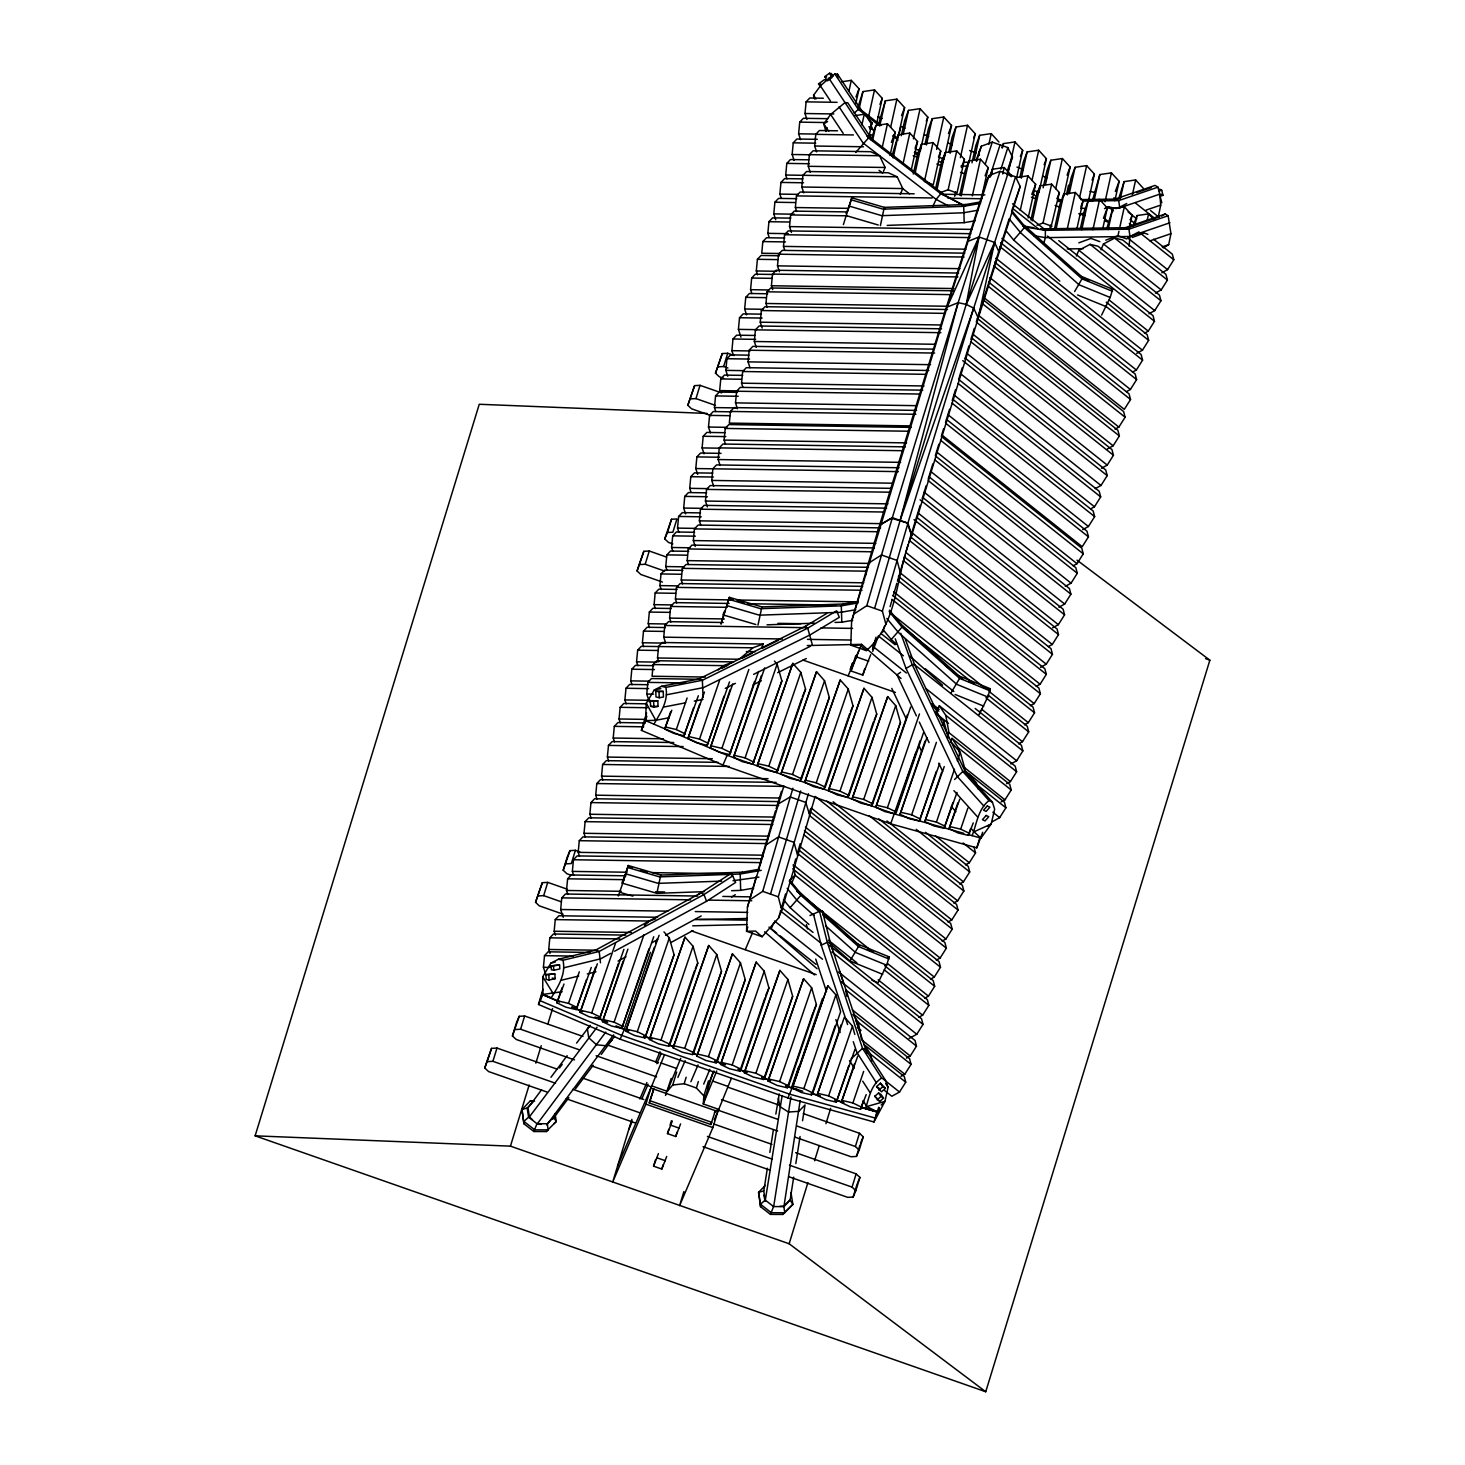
<?xml version="1.0" encoding="UTF-8"?>
<svg xmlns="http://www.w3.org/2000/svg" width="1465" height="1465" viewBox="0 0 1465 1465"><rect width="100%" height="100%" fill="white"/><g stroke="black" fill="none" stroke-linecap="round" stroke-linejoin="round"><path stroke-width="1.5" d="M558.385 959.264L562.981 960.271C566.168 974.243 558.22 986.385 551.28 997.738L542.709 994.442L542.764 976.734L550.895 963.109L558.385 959.264L595.321 950.272L701.277 892.716L730.357 873.854L732.701 875.905L735.65 882.406L706.569 901.268L614.604 951.225M600.485 962.816L599.185 951.463L595.321 950.272M866.2 574.555L866.328 570.251L877.608 531.649L944.467 313.107L986.696 180.689L989.04 175.562L1000.009 171.35L1015.575 176.807L1020.189 186.476L978.254 318.015L911.633 535.549L907.659 523.866L973.712 308.108L1015.575 176.807M763.155 856.714L763.32 852.374L775.443 810.987M695.252 546.427L693.348 540.567L694.428 528.902L877.645 531.722L880.575 524.562L892.35 517.713L907.934 523.17L911.724 535.476C895.5 573.126 899.254 622.131 866.364 650.606L850.78 645.149L851.623 621.215L866.328 570.251M756.325 876.455L747.443 907.091L746.546 931.282L762.111 936.739L778.593 918.006L781.779 910.168L814.925 797.271M982.685 832.267L976.789 847.85L890.683 823.806L722.978 765.06L641.395 730.376L645.552 720.634L646.248 703.237L654.342 689.942L661.557 686.298L698.787 679.046L805.329 626.324L826.736 613.469M703.09 697.432L702.376 680.273L698.787 679.046M731.365 1078.387L718.729 1109.371L703.255 1103.951L703.878 1095.93L708.511 1080.822M871.876 980.213L878.103 982.759L886.655 965.197L889.182 956.901L858.032 944.174L799.798 892.332L789.708 880.117M980.506 710.433L979.224 714.572L987.776 697.01L990.303 688.733L959.154 675.988L900.938 624.145L889.383 610.191M1101.625 315.067L1110.177 297.487L1112.704 289.209L1081.555 276.482L1023.339 224.639L1011.784 210.685M1129.13 246.138L1129.955 236.469L1128.947 229.181L1125.266 227.698L1040.699 228.87L1045.332 230.335L1128.947 229.181L1168.136 215.74L1170.938 233.667L1168.685 244.655L1163.192 247.896M545.969 975.122L543.423 967.303L544.504 955.656L548.166 951.811L590.285 952.451M550.016 953.404L548.734 949.485L549.815 937.838L553.477 933.992L625.793 935.11M555.455 935.164L554.173 931.246L555.253 919.599L558.916 915.753L657.62 917.273M563.238 917.328L560.674 909.509L561.773 897.862L565.435 894.016L697.725 896.049M567.797 894.364L566.516 890.464L567.614 878.799L571.258 874.971L626.013 875.814M573.639 875.319L572.357 871.4L573.456 859.754L577.1 855.908L761.873 858.746M579.481 856.256L578.199 852.355L579.279 840.69L582.942 836.863L767.715 839.701M585.304 837.211L584.022 833.292L585.121 821.645L588.784 817.8L773.557 820.638M591.146 818.148L589.864 814.247L590.963 802.582L594.607 798.755L779.38 801.593M596.988 799.103L595.706 795.184L596.804 783.537L600.449 779.691L776.102 782.402M602.829 780.039L601.547 776.139L602.628 764.474L606.29 760.646L718.07 762.368M608.653 760.994L607.389 757.075L608.469 745.429L612.132 741.583L673.717 742.535M614.494 741.931L613.212 738.03L614.311 726.365L617.974 722.538L645.332 722.959M620.336 722.886L619.054 718.985L620.153 707.32L623.797 703.475L646.614 703.823M626.178 703.841L624.896 699.922L625.995 688.257L629.639 684.43L647.896 684.704M632.001 684.778L630.737 680.877L631.818 669.212L635.48 665.366L653.72 665.659M637.843 665.733L636.561 661.814L637.66 650.167L641.322 646.321L752.882 647.786L763.21 644.051L761.562 647.915M643.684 646.669L642.403 642.769L643.501 631.104L647.145 627.258L665.403 627.551M649.526 627.624L648.244 623.705L649.343 612.059L652.987 608.213L671.245 608.488M655.368 608.561L654.086 604.66L655.166 592.995L658.829 589.15L677.068 589.443M649.325 701.863L646.761 694.044L647.86 682.379L651.504 678.551L700.288 679.302M661.191 589.516L659.909 585.597L661.008 573.95L664.67 570.105L682.91 570.379M718.216 669.944L723.325 665.641L733.654 661.905L656.814 660.733L653.17 664.561L652.072 676.226L705.269 677.05M667.033 570.453L665.751 566.552L666.85 554.887L670.512 551.06L688.751 551.334M658.792 661.905L657.51 657.986L658.609 646.34L662.253 642.494L763.21 644.051M672.875 551.408L671.593 547.489L672.691 535.842L676.336 531.996L694.593 532.271M665.659 643.025L663.737 637.165L664.835 625.5L668.498 621.654L723.234 622.497M678.808 532.015L677.526 528.114L678.625 516.449L682.287 512.622L700.526 512.896M670.86 622.021L669.578 618.102L670.677 606.455L674.34 602.609L729.076 603.452M685.602 513.922L683.679 508.062L684.759 496.397L688.422 492.57L706.679 492.844M676.702 602.957L675.42 599.057L676.519 587.392L680.163 583.546L862.665 586.366M682.544 583.912L681.262 579.994L682.36 568.347L686.005 564.501L868.489 567.303M690.986 492.258L689.722 488.339L690.802 476.693L694.465 472.847L712.704 473.122M688.477 564.519L687.195 560.619L688.294 548.954L691.938 545.108L874.44 547.928M697.706 474.404L695.783 468.544L696.882 456.897L700.526 453.051L721.055 453.363M704.024 453.784L702.101 447.924L703.2 436.259L706.844 432.413L725.102 432.706M700.655 524.763L699.373 520.844L700.471 509.197L704.134 505.352L886.618 508.154M710.415 432.908L708.492 427.048L709.591 415.382L713.235 411.555L731.493 411.83M707.357 506.908L705.452 501.048L706.533 489.402L710.195 485.556L890.409 488.321M715.744 411.482L714.462 407.581L715.561 395.916L719.205 392.071L737.463 392.364M742.663 375.37L724.406 375.095L720.762 378.941L719.663 390.587L737.92 390.88M713.693 486.288L711.77 480.428L712.869 468.763L716.513 464.918L898.997 467.738M727.775 376.249L725.853 370.37L726.951 358.724L730.596 354.878L748.853 355.171M720.084 465.412L718.161 459.552L719.26 447.887L722.904 444.041L905.407 446.862M733.178 354.567L731.896 350.666L732.994 339.001L736.639 335.174L754.896 335.448M725.413 443.987L724.131 440.086L725.212 428.421L728.874 424.575L911.358 427.395M916.559 410.401L734.075 407.6L730.431 411.445L729.332 423.092L909.545 425.875M740.979 337.188L738.415 329.369L739.514 317.722L743.176 313.876L761.415 314.151M737.444 408.753L735.522 402.875L736.62 391.228L740.264 387.383L922.767 390.184M746.582 314.865L744.659 308.987L745.758 297.34L749.402 293.494L767.66 293.769M742.847 387.071L741.565 383.171L742.663 371.506L746.308 367.678L928.792 370.48M751.856 293.604L750.574 289.685L751.673 278.039L755.317 274.193L773.575 274.468M750.007 367.733L748.084 361.873L749.183 350.227L752.827 346.381L933.04 349.146M757.588 274.871L756.306 270.97L757.405 259.305L761.068 255.478L779.307 255.752M784.746 238.026L766.488 237.751L762.844 241.578L761.745 253.244L780.003 253.518M756.251 347.352L754.329 341.491L755.427 329.845L759.071 325.999L941.574 328.801M769.125 237.275L767.843 233.356L768.924 221.709L772.586 217.864L790.825 218.139M762.166 328.05L760.243 322.19L761.342 310.543L764.986 306.698L947.489 309.5M775.718 219.75L773.795 213.89L774.893 202.225L778.556 198.398L796.795 198.672M767.257 307.375L765.975 303.475L767.074 291.81L770.718 287.982L953.221 290.784M772.696 289.649L771.414 285.748L772.513 274.083L776.157 270.256L958.641 273.058M781.138 197.995L779.874 194.094L780.955 182.429L784.617 178.602L802.857 178.877M786.98 178.95L785.698 175.031L786.797 163.384L790.459 159.538L808.698 159.813M779.417 271.721L777.494 265.861L778.593 254.196L782.255 250.369L964.739 253.17M784.746 250.295L783.464 246.395L784.562 234.73L788.207 230.902L970.709 233.704M794.067 160.363L792.144 154.503L793.243 142.838L796.887 139.01L817.323 139.321M791.448 232.459L789.525 226.599L790.624 214.934L794.286 211.107L846.752 211.912M800.549 139.669L798.626 133.809L799.725 122.144L803.388 118.299L827.762 118.683M796.649 211.454L795.367 207.536L796.466 195.889L800.11 192.043L914.178 193.801M806.922 119.379L804.999 113.519L806.098 101.854L809.742 98.009L823.348 98.228M803.736 192.867L801.813 187.007L802.912 175.342L806.556 171.515L888.303 172.76L897.184 176.807L902.77 188.564L900.297 194.351M810.218 172.174L808.295 166.296L809.394 154.649L813.057 150.803L870.668 151.701L879.549 155.73L885.135 167.486L883.487 171.35M816.591 151.884L814.668 146.024L815.767 134.359L819.411 130.513L837.559 130.806M800.165 1100.581L783.995 1206.098L779.856 1206.391M618.285 895.994L622.735 883.303L656.851 893.339L660.77 875.063L742.334 872.188L759.328 869.239M757.973 625.152L761.892 606.895L843.455 604.019L858.344 601.419M880.373 225.647L884.292 207.371L965.856 204.496L980.744 201.914M763.833 1190.789L767.367 1168.228M769.839 1152.424L773.374 1129.863M775.846 1114.078L779.252 1093.916M773.63 1206.812L790.935 1096.937M793.7 1177.128L790.166 1199.688L783.995 1206.098M795.825 1163.595L800.073 1136.51M802.545 1120.725L805.018 1104.921L798.846 1111.331L788.463 1112.045L779.966 1106.624L778.318 1098.274M653.903 724.168C660.459 712.887 668.608 701.222 665.879 687.378L661.557 686.298M782.072 1096.076L765.115 1201.41L763.888 1195.129M1158.467 216.069L1160.738 205.082L1159.749 194.149L1157.936 187.154L1155.061 185.396L1115.048 199.112L1080.785 199.588M848.968 90.995L851.312 80.355L841.679 81.765M855.652 104.143L859.058 88.797L851.312 80.355M857.703 108.117L862.958 91.581L874.513 89.896L882.241 98.338L876.638 123.664M859.131 108.849L862.958 91.581M861.896 124.928L864.258 114.27L854.626 115.68M874.513 89.896L868.122 118.793L871.675 124.397M868.599 138.058L871.986 122.712L864.258 114.27M871.126 139.908L875.887 125.496L887.46 123.811L895.188 132.253L890.042 155.473M872.554 140.603L875.887 125.496M878.524 124.379L885.318 100.829L896.891 99.144L904.619 107.586L897.825 138.241M879.732 126.1L885.318 100.829M882.04 148.276L887.46 123.811M890.665 127.199L896.891 99.144M891.965 156.059L898.265 134.762L909.82 133.059L917.566 141.519L911.248 169.977M893.137 157.909L898.265 134.762M901.305 135.751L904.692 120.515L908.52 110.369L920.075 108.685L927.803 117.127L920.35 150.822M903.191 134.469L908.52 110.369M903.136 163.274L909.82 133.059M913.391 138.9L920.075 108.685M913.299 174.024L917.621 154.448L921.467 144.303L933.022 142.599L940.75 151.06L933.297 184.737L924.415 181.459L933.022 142.599M918.042 154.081L919.031 149.613M915.149 172.76L921.467 144.303M925.038 144.064L928.407 128.828L932.234 118.683L943.808 116.999L951.536 125.441L944.54 157.03M926.429 144.962L932.234 118.683M936.629 149.375L943.808 116.999M935.567 188.875L941.354 162.743L945.181 152.598L956.737 150.913L964.464 159.355L957.011 193.05L948.148 189.772L940.036 192.721M941.757 162.395L942.746 157.927M936.941 189.827L945.181 152.598M948.752 152.378L952.122 137.142L955.967 126.997L967.523 125.294L975.25 133.755L968.731 163.219M950.144 153.276L955.967 126.997M948.148 189.772L956.737 150.913M960.362 157.671L967.523 125.294M954.704 196.31L955.693 191.842M959.776 195.01L965.069 171.057L968.896 160.912L980.47 159.227L988.197 167.669L982.136 195.046M961.15 195.944L968.896 160.912M971.991 162.853L975.855 145.438L979.682 135.311L991.237 133.608L998.965 142.068M974.353 159.392L979.682 135.311M972.339 195.907L980.47 159.227M988.857 144.412L991.237 133.608M991.164 175.8L992.629 169.226L1004.184 167.541L1011.912 175.983M1002.426 147.983L1003.397 143.607L1014.97 141.922L1022.698 150.364L1016.637 177.741M1002.756 174.005L1004.184 167.541M1007.792 174.298L1014.97 141.922M1019.915 177.302L1023.284 162.066L1027.13 151.921L1038.685 150.236L1046.413 158.678L1038.96 192.373L1033.631 190.395M1021.306 178.199L1027.13 151.921M1020.263 210.374L1027.899 175.837L1016.344 177.54M1032.001 180.451L1038.685 150.236M1028.174 217.974L1035.645 184.297L1027.899 175.837M1030.939 219.933L1036.231 195.98L1040.058 185.835L1051.632 184.151L1059.36 192.593L1050.258 230.152M1036.652 195.632L1037.641 191.164M1032.312 220.867L1040.058 185.835M1043.153 187.795L1047.017 170.38L1050.845 160.234L1062.4 158.531L1070.128 166.992L1063.608 196.457M1045.516 184.315L1050.845 160.234M1036.945 225.225L1043.025 222.991L1051.632 184.151M1055.716 188.747L1062.4 158.531M1049.599 229.547L1050.588 225.079M1054.653 228.247L1059.946 204.294L1063.791 194.149L1075.347 192.464L1083.075 200.906L1077.013 228.284M1056.027 229.181L1063.791 194.149M1067.399 194.863L1071.263 177.448L1075.09 167.303L1086.645 165.618L1094.392 174.06L1088.788 199.332M1069.267 193.581L1075.09 167.303M1067.216 229.144L1075.347 192.464M1079.485 197.995L1086.645 165.618M1080.346 228.778L1084.21 211.363L1088.037 201.218L1099.592 199.533L1107.32 207.975L1102.669 229.034M1081.738 229.694L1088.037 201.218M1092.78 199.332L1099.849 174.555L1111.422 172.87L1119.15 181.312L1114.847 200.742M1094.245 199.881L1099.849 174.555M1092.908 229.749L1099.592 199.533M1105.013 201.785L1111.422 172.87M1106.661 229.071L1112.796 208.488L1124.351 206.785L1132.097 215.245L1129.222 228.192M1108.126 229.584L1112.796 208.488M1118.839 198.288L1124.095 181.642L1135.668 179.939L1143.396 188.399M1120.212 199.185L1124.095 181.642M1105.782 240.132L1117.96 235.7L1118.949 231.25M1119.919 226.8L1124.351 206.785M1132.353 194.863L1135.668 179.939M1135.1 224.328L1137.041 215.556L1148.597 213.872L1153.761 219.494M1147.187 220.263L1148.597 213.872M879.33 1108.236L878.139 1112.246L865.485 1108.602C869.111 1097.743 870.869 1084.906 881.619 1078.075L885.409 1080.163L888.083 1087.268L884.952 1101.387L873.982 1121.989L787.877 1097.944L620.171 1039.198L538.589 1004.514M898.906 135.128L900.847 126.411L905.077 128.151M1066.612 193.856L1068.553 185.158M972.137 835.654C976.789 823.55 978.016 809.339 988.967 800.549L992.428 802.179L994.643 809.138L991.164 824.044L980.946 838.108L968.035 834.501M1000.009 171.35L958.147 302.651L900.133 520.441L874.605 608.414M1043.739 243.446L1045.406 237.623L1045.332 230.335L1025.262 227.02M851.623 621.215L947.104 307.101L989.04 175.562M854.773 613.45L866.822 605.686L892.35 517.713L880.575 524.562M885.922 624.365L882.388 611.143L907.934 523.17L892.093 518.409L958.147 302.651L966.222 304.427L973.712 308.108L978.254 318.015L994.589 242.421L979.005 236.964L967.999 241.359M882.772 632.111L884.604 625.756M890.116 606.638L891.965 600.265M893.192 596.035L896.855 583.29M758.229 869.88L763.32 852.374M747.443 907.091L783.775 786.357M747.773 927.052L746.546 931.282L755.519 931.062L762.111 936.739M750.629 899.254L762.716 891.361L792.895 788.243M770.498 894.09L800.677 790.972M781.779 910.168L778.281 896.818L808.46 793.7M778.593 918.006L780.497 911.431M781.761 907.055L785.57 893.925M897.477 581.166L905.004 555.436M906.249 551.133L908.135 544.705M622.735 883.303L628.247 865.504L660.77 875.063M724.79 611.692L720.981 624.127L729.387 597.335L761.892 606.895M843.382 224.603L851.788 197.812L884.292 207.371L885.464 209.074M794.451 863.288L795.733 858.93M797.656 852.392L800.201 843.675M543.002 989.205L538.461 1004.459L542.746 994.772L559.483 1001.877M542.654 991.933L540.054 1000.668L621.636 1035.352L789.342 1094.08L875.447 1118.143L878.689 1107.247M641.395 730.376L646.596 712.942M963.732 833.292L894.84 814.046L727.134 755.317L645.552 720.634L646.852 716.275M873.982 1121.989L877.15 1111.386M860.926 1107.43L878.139 1112.246L879.385 1107.613M976.789 847.85L979.957 837.247M1076.995 560.143L1209.87 660.184L985.744 1391.75L255.13 1135.833L479.256 404.267L707.21 413.46M546.848 1091.974L488.559 1071.556L484.769 1068.003L491.544 1048.372L496.983 1048.061L557.433 1069.23M563.073 914.178L539.321 905.864L535.531 902.312L542.306 882.699L547.745 882.37L567.175 889.182M662.436 582.063L640.846 574.5L637.055 570.947L643.831 551.334L649.27 551.005L666.538 557.066M711.038 415.621L691.608 408.808L687.818 405.274L694.593 385.643L700.032 385.332L721.622 392.895M484.769 1068.003L491.544 1048.372M535.531 902.312L542.306 882.699M637.055 570.947L643.831 551.334M687.818 405.274L694.593 385.643M487.497 1061.631L492.918 1061.319L496.983 1048.061M538.259 895.939L543.68 895.628L547.745 882.37M639.766 564.574L645.204 564.263L649.27 551.005M690.528 398.901L695.967 398.59L700.032 385.332M574.518 1059.891L516.229 1039.472L512.439 1035.938L516.504 1022.68L519.214 1016.307L524.653 1015.996L582.942 1036.414M571.313 875.301L566.992 873.799L563.201 870.247L567.266 856.988L569.977 850.616L575.415 850.304L579.737 851.824M664.725 538.882L671.501 519.251L676.94 518.94L672.875 532.198L667.436 532.509L664.725 538.882L668.516 542.435L672.838 543.936M723.582 378.263L719.278 376.743L715.488 373.19L722.263 353.578L727.702 353.248L734.166 355.519M512.439 1035.938L519.214 1016.307M563.201 870.247L569.977 850.616M667.436 532.509L671.501 519.251M715.488 373.19L722.263 353.578M515.149 1029.565L520.588 1029.236L524.653 1015.996M575.415 850.304L571.35 863.563L565.911 863.874M718.198 366.818L723.637 366.506L727.702 353.248M255.13 1135.833L510.443 1146.143L529.176 1084.997M535.86 1063.15L541.208 1045.68M547.91 1023.834L552.58 1008.561M623.028 881.948L628.247 865.504M847.191 212.187L851.788 197.812M631.891 1119.37L612.645 1182.182L645.919 1104.152L650.845 1088.074L717.795 1111.532L712.869 1127.592L679.595 1205.64L683.899 1191.576M649.251 1102.944L653.793 1089.008L649.251 1102.944L710.855 1124.516L711.789 1122.355L650.185 1100.783M665.495 1095.454L671.208 1078.387M617.571 1166.103L651.779 1085.913L667.234 1091.333L672.728 1085.016L676.702 1072.069M666.685 1156.489L661.832 1169.07L653.573 1166.177L655.533 1159.804M653.573 1166.177L658.426 1153.596M680.584 1123.911L675.731 1136.51L667.472 1133.617L668.773 1129.35M670.073 1125.102L671.391 1120.853M667.472 1133.617L672.325 1121.036M672.728 1085.016L684.173 1083.715L686.151 1077.233M661.832 1169.07L663.132 1164.822M675.731 1136.51L677.031 1132.244M776.12 808.808L781.468 791.338M703.878 1095.93L696.388 1087.982L698.365 1081.518M703.914 1101.79L713.18 1071.574M710.855 1124.516L715.396 1110.58L714.462 1112.741M870.704 654.654L862.775 675.09L851 670.97L855.688 655.679M809.266 813.167L810.603 808.808M851 670.97L858.948 650.533M862.775 675.09L864.771 668.534M872.719 648.079L876.07 637.165M909.435 540.365L920.13 505.407M922.126 498.851L926.155 485.739M928.151 479.183L932.839 463.892M935.512 455.139L938.845 444.225M941.519 435.471L943.533 428.915M945.529 422.359L949.54 409.248M952.213 400.513L955.565 389.58M958.897 378.648L962.249 367.733M964.922 358.98L968.933 345.868M970.947 339.312L974.28 328.398M985.744 1391.75L789.159 1243.767L807.893 1182.621M814.577 1160.774L819.265 1145.502M825.949 1123.655L830.637 1108.364M794.891 1137.096L851.037 1156.746L856.457 1156.434L859.186 1150.062L855.395 1146.509L859.461 1133.269L803.314 1113.601M856.457 1156.434L859.937 1145.081M859.186 1150.062L863.251 1136.803L859.461 1133.269M789.415 1176.926L847.704 1197.345L853.143 1197.033L855.853 1190.66L852.062 1187.108L856.128 1173.85L795.678 1152.68M853.143 1197.033L857.19 1183.775M855.853 1190.66L859.918 1177.402L856.128 1173.85M827.139 127.766L825.967 131.502L823.751 123.847L830.637 114.471L845.049 102.568L847.722 102.751L871.675 138.882L944.797 195.266L965.27 206.199L940.823 193.728L868.525 137.966L828.879 78.268L834.849 73.983L837.522 74.166L861.475 110.296L881.088 125.422M976.294 321.879L1009 219.256M726.64 605.759L729.387 597.335M976.239 159.978L981.33 146.225L992.263 142.123L1007.828 147.58L1012.48 157.14L1006.931 174.518M976.477 161.443L981.33 146.225M985.341 163.805L992.263 142.123M1000.046 144.852L989.662 177.375L992.629 169.226M1000.906 169.262L1007.828 147.58M1007.389 170.892L1009.458 164.355M1011.729 210.74L1020.189 186.476M591.256 967.468L576.221 1009.605L565.911 1007.188L556.92 1002.847L562.066 987.776M556.92 1002.847L564.007 984.041M577.521 1007.7L568.53 1003.378L579.316 971.808M698.329 695.765L684.009 735.796L673.717 733.361L664.725 729.039L670.604 711.789M664.725 729.039L671.794 710.214M576.221 1009.605L586.458 979.627M685.309 733.892L676.317 729.552L687.103 697.981M623.925 949.32L599.405 1019.146L589.113 1016.728L580.122 1012.388L595.504 967.34M580.122 1012.388L597.372 963.787M684.009 735.796L693.513 707.943M600.723 1017.259L591.714 1012.919L615.556 943.13M729.533 681.866L707.21 745.337L696.9 742.902L687.909 738.58L699.647 704.244M687.909 738.58L704.445 692.084M599.405 1019.146L618.413 963.53M653.738 936.758L621.783 1028.412L611.473 1025.976L602.481 1021.654L623.119 961.241M602.481 1021.654L627.917 949.119M708.511 743.433L699.519 739.093L719.736 679.888M707.21 745.337L724.021 696.131M623.083 1026.507L614.091 1022.167L643.941 934.78M758.614 671.483L729.57 754.585L719.278 752.168L710.287 747.828L730.174 689.594M710.287 747.828L732.793 683.862M621.783 1028.412L648.958 948.844M628.577 1030.682L624.273 1029.181L650.478 952.378M730.889 752.68L721.897 748.359L748.835 669.487M663.975 931.887L669.322 937.93L674.065 954.722L644.966 1037.952L634.675 1035.517L625.683 1031.195L654.324 947.342M655.789 943.039L657.254 938.735M625.683 1031.195L659.104 935.274M729.57 754.585L754.548 681.481M646.285 1036.048L637.293 1031.708L669.322 937.93M774.436 661.081L777.128 664.103L781.852 680.895L752.772 764.126L742.462 761.708L733.471 757.368L761.379 675.658M733.471 757.368L764.712 667.857M644.966 1037.952L674.065 954.722M754.072 762.221L745.081 757.899L777.128 664.103M649.398 1039.509L685.016 937.16L693.037 946.244L697.78 963.036L669.999 1044.362L668.699 1046.266L658.389 1043.831L649.398 1039.509L685.016 937.16M752.772 764.126L781.852 680.895M669.999 1044.362L661.008 1040.022L693.037 946.244M757.204 765.682L792.803 663.352L800.842 672.417L805.567 689.209L777.805 770.535L776.487 772.44L766.195 770.004L757.204 765.682L792.803 663.352M668.699 1046.266L694.483 970.764M777.805 770.535L768.795 766.195L800.842 672.417M673.113 1047.805L708.73 945.474L716.77 954.539L721.494 971.332L693.714 1052.657L692.414 1054.562L682.122 1052.145L673.113 1047.805L708.73 945.474M776.487 772.44L801.538 699.098M693.714 1052.657L684.723 1048.336L716.77 954.539M780.918 773.996L816.536 671.648L824.557 680.731L829.3 697.523L801.52 778.849L800.22 780.753L789.91 778.318L780.918 773.996L816.536 671.648M692.414 1054.562L721.494 971.332M801.52 778.849L792.528 774.509L824.557 680.731M696.846 1056.119L732.445 953.788L740.484 962.853L745.227 979.646L717.447 1060.971L716.129 1062.876L705.837 1060.459L696.846 1056.119L732.445 953.788M800.952 778.593L829.3 697.523M717.447 1060.971L708.456 1056.65L740.484 962.853M804.633 782.292L840.251 679.961L848.29 689.026L853.015 705.819L825.235 787.144L823.934 789.049L813.624 786.632L804.633 782.292L840.251 679.961M716.129 1062.876L745.227 979.646M852.483 663.096L850.286 669.487L852.703 663.132M825.235 787.144L816.243 782.823L848.29 689.026M720.56 1064.432L756.178 962.102L764.199 971.167L768.942 987.959L741.162 1069.285L739.862 1071.19L729.552 1068.754L720.56 1064.432L756.178 962.102M823.934 789.049L849.718 713.547M741.162 1069.285L732.17 1064.945L764.199 971.167M828.366 790.606L863.965 688.275L872.005 697.34L876.729 714.133L848.968 795.458L847.649 797.363L837.357 794.946L828.366 790.606L863.965 688.275M739.862 1071.19L764.913 997.848M848.968 795.458L839.976 791.137L872.005 697.34M744.293 1072.728L779.893 970.398L787.932 979.462L792.657 996.273L764.877 1077.599L763.576 1079.485L753.285 1077.068L744.293 1072.728L779.893 970.398M847.649 797.363L873.433 721.86M764.877 1077.599L755.885 1073.259L787.932 979.462M852.081 798.919L887.698 696.589L895.719 705.654L900.462 722.446L872.682 803.772L871.382 805.677L861.072 803.241L852.081 798.919L887.698 696.589M763.576 1079.485L792.657 996.273M872.682 803.772L863.691 799.432L895.719 705.654M768.008 1081.042L803.607 978.712L811.647 987.776L816.39 1004.569L788.61 1085.895L787.291 1087.799L776.999 1085.382L768.008 1081.042L803.607 978.712M871.382 805.677L900.462 722.446M788.61 1085.895L779.618 1081.573L811.647 987.776M923.444 732.885L896.397 812.086L895.097 813.972L884.787 811.555L875.795 807.215L907.384 714.774M875.795 807.215L910.681 707.027M787.291 1087.799L813.093 1012.297M791.521 1087.689L798.791 1066.355M896.397 812.086L887.405 807.746L919.452 713.949M787.676 1086.407L791.961 1087.927L822.543 998.324M792.254 1088.129L827.871 985.78L835.892 994.845L840.635 1011.656L812.855 1092.982L811.537 1094.886L801.245 1092.45L792.254 1088.129L827.871 985.78M915.936 752.186L890.683 823.806M895.097 813.972L920.148 740.631M812.855 1092.982L803.864 1088.641L835.892 994.845M939.651 763.503L919.342 821.059L909.051 818.624L900.041 814.302L925.019 741.198M900.041 814.302L926.906 737.609M811.537 1094.886L835.123 1025.848M920.643 819.155L911.651 814.815L936.41 742.352M942.233 725.303L943.698 721.036L935.659 711.972M855.011 1049.27L836.314 1102.138L826.004 1099.702L817.012 1095.38L841.13 1024.768M817.012 1095.38L844.426 1017.04M919.342 821.059L936.281 771.451M837.614 1100.233L828.622 1095.893L852.465 1026.104L845.763 1018.56M957.011 792.437L944.101 828.311L933.809 825.894L924.818 821.554L941.629 772.348M924.818 821.554L944.247 766.58M836.314 1102.138L848.766 1065.659M945.419 826.406L936.428 822.085L954.484 769.217M957.359 760.756L960.253 752.296L952.232 743.213M866.2 1094.611L860.559 1109.206L850.249 1106.789L841.258 1102.449L854.425 1063.901M841.258 1102.449L857.757 1056.082M944.101 828.311L952.909 802.564M861.86 1107.302L852.868 1102.98L863.654 1071.409M973.273 822.909L968.347 835.38L958.055 832.962L949.064 828.622L957.835 802.93M949.064 828.622L959.776 799.194M860.559 1109.206L863.489 1100.6M969.665 833.475L960.674 829.153L967.852 808.112M968.347 835.38L970.562 828.915M973.712 308.108L900.133 520.441L966.222 304.427L1007.792 174.079L1011.399 176.697M872.481 649.434L875.832 639.766M872.719 651.394L878.396 635.92L903.374 655.789M533.883 1131.529L546.207 1131.566L556.279 1121.512L553.55 1117.282L547.287 1123.747L536.959 1123.692L533.883 1131.529L523.921 1123.765L521.98 1109.499L530.11 1101.112L534.579 1101.131M770.48 1214.393L782.804 1214.448L792.876 1204.376L790.148 1200.165L783.885 1206.611L773.557 1206.574L770.48 1214.393L760.5 1206.629L758.577 1192.363L765.353 1185.386M855.981 96.91L859.058 88.797M869.697 128.81L871.986 122.712M879.952 104.418L882.241 98.338M891.361 142.398L895.188 132.253M901.543 115.698L904.619 107.586M915.259 147.599L917.566 141.519M926.283 121.192L927.803 117.127M938.461 157.14L940.75 151.06M948.459 133.553L951.536 125.441M961.406 167.486L964.464 159.355M973.712 137.802L975.25 133.755M985.121 175.782L988.197 167.669M1001.877 147.672L1003.397 143.607M1020.391 156.462L1022.698 150.364M1031.8 194.424L1035.645 184.297M1044.124 164.758L1046.413 158.678M1057.052 198.691L1059.36 192.593M1067.069 175.104L1070.128 166.992M1080.785 206.986L1083.075 200.906M1092.084 180.14L1094.392 174.06M1103.493 218.12L1107.32 207.975M1115.323 191.457L1119.15 181.312M1130.559 219.292L1132.097 215.245M1133.214 225.702L1137.041 215.556M651.779 1085.913L664.414 1054.947M667.234 1091.333L680.731 1058.353M703.255 1103.951L716.751 1070.952M706.954 1087.836L713.949 1070.988M791.594 883.542L795.092 875.118L793.243 864.753M908.758 542.563L911.633 535.549M703.713 1084.045L709.847 1069.34M690.876 1081.719L698.036 1064.909M846.111 213.579L848.473 208.048M722.923 614.934L724.497 611.253M621.801 883.12L624.932 875.74M722.978 765.06L727.134 755.317M620.171 1039.198L624.328 1029.456L628.631 1030.957M802.271 696.937L805.567 689.209M639.857 1098.97L646.871 1082.543M655.624 1061.997L660.019 1051.742M695.307 968.823L697.78 963.036M628.815 1129.423L632.312 1121.183M641.945 1098.603L648.098 1084.173M656.833 1063.7L661.264 1053.335M848.107 675.896L861.567 644.344L901.048 678.515M745.3 949.613L752.479 932.802M850.542 711.624L853.015 705.819M773.685 922.932L771.213 928.737L776.578 933.004M874.257 719.938L876.729 714.133M1076.372 256.027L1078.844 250.24L1090.088 244.362L1098.036 246.23L1159.456 295.124L1160.939 300.764L1154.713 310.617L1148.945 313.785M765.646 995.687L768.942 987.959M714.297 1119.736L718.729 1109.371M1101.002 249.764L1103.475 243.959L1114.7 238.099L1122.648 239.949L1165.957 274.413L1167.422 280.053L1161.196 289.923L1155.427 293.092M1006.565 783.72L1010.41 781.596L1016.637 771.744L1015.172 766.103L939.303 705.727L936.007 713.455L948.514 723.399M813.917 1010.374L816.39 1004.569M787.877 1097.944L792.034 1088.202L802.802 1091.205M947.342 736.565L948.99 732.701L945.786 715.341L939.303 705.727M950.346 742.242L951.994 738.378L1009.733 784.343L1011.198 789.983L1004.972 799.835L1001.126 801.941M860.523 1143.176L863.251 1136.803M857.867 1182.182L859.918 1177.402M677.892 1077.416L685.162 1060.697M1010.154 162.175L1012.48 157.14M932.656 206.675L936.135 199.368L940.823 193.728L944.797 195.266M1161.8 272.801L1167.568 269.633L1173.795 259.763L1172.311 254.141L1153.578 239.216M1144.421 333.269L1148.267 331.145L1154.493 321.293L1153.028 315.653L1058.755 240.645M1136.657 353.376L1142.444 350.208L1148.652 340.338L1147.187 334.716L1106.276 302.156M1132.518 372.128L1136.364 370.004L1142.59 360.152L1141.125 354.512L1000.613 242.677M1126.548 391.595L1130.412 389.47L1136.62 379.618L1135.155 373.978L994.662 262.162M988.564 282.031L1129.057 393.865L1130.541 399.487L1124.314 409.358L983.821 297.523M1115.03 429.19L1118.875 427.084L1125.102 417.232L1123.637 411.592L983.143 299.757M1107.375 448.968L1113.144 445.8L1119.37 435.947L1117.887 430.307L977.393 318.491M1101.46 468.287L1107.229 465.101L1113.455 455.249L1111.972 449.609L971.478 337.792M1095.216 488.651L1100.984 485.483L1107.21 475.631L1105.745 469.99L965.234 358.174M1090.619 508.886L1094.465 506.78L1100.691 496.91L1099.208 491.288L958.714 379.453M1082.653 529.671L1088.422 526.503L1094.648 516.632L1093.165 510.992L952.671 399.176M946.482 419.393L1086.975 531.209L1088.458 536.849L1082.232 546.701L941.739 434.885M1073.186 565.801L1077.031 563.695L1083.258 553.825L1081.774 548.203L941.281 436.369M1065.293 586.33L1071.062 583.162L1077.288 573.291L1075.804 567.669L935.311 455.835M1058.902 607.206L1064.67 604.038L1070.897 594.167L1069.413 588.545L928.92 476.711M1052.584 627.826L1058.353 624.658L1064.579 614.806L1063.096 609.165L922.602 497.349M1048.427 646.578L1052.291 644.454L1058.499 634.601L1057.034 628.961L916.541 517.145M1040.48 667.344L1046.248 664.176L1052.474 654.324L1050.991 648.684L910.497 536.849M1036.249 686.334L1040.095 684.228L1046.321 674.358L1044.856 668.736L904.344 556.901M1030.316 705.727L1034.162 703.603L1040.388 693.751L1038.905 688.111L898.411 576.294M1024.475 724.772L1028.32 722.666L1034.546 712.796L1033.063 707.174L892.57 595.339M1018.633 743.835L1022.478 741.711L1028.705 731.859L1027.24 726.219L988.106 695.088M1010.868 763.943L1016.655 760.774L1022.863 750.904L1021.398 745.282L975.159 708.474M965.472 864.881L969.317 862.757L975.544 852.905L974.06 847.264M991.97 821.883L999.661 817.653L1005.887 807.801L1004.422 802.161L964.428 770.334L969.83 778.355M959.63 883.926L963.476 881.82L969.702 871.95L968.237 866.328L925.55 832.34M953.788 902.989L957.652 900.865L963.86 891.013L962.395 885.373L878.799 818.843M947.965 922.034L951.811 919.928L958.037 910.058L956.553 904.418L826.736 801.099M942.123 941.098L945.969 938.973L952.195 929.121L950.712 923.481L810.218 811.647M936.281 960.143L940.127 958.037L946.353 948.166L944.87 942.526L804.377 830.71M930.44 979.206L934.285 977.082L940.512 967.23L939.047 961.589L798.553 849.755M924.598 998.251L928.462 996.145L934.67 986.275L933.205 980.634L792.712 868.818M918.775 1017.296L922.62 1015.19L928.847 1005.338L927.363 999.698L884.677 965.728M909.087 1038.465L916.779 1034.253L923.005 1024.383L921.522 1018.743L829.044 945.145M906.414 1058.096L910.259 1055.99L916.486 1046.12L915.021 1040.498L840.91 981.513M900.975 1076.335L904.821 1074.23L911.047 1064.359L909.582 1058.719L853.601 1014.165M884.768 1090.656L891.819 1096.259L899.51 1092.048L905.736 1082.177L904.271 1076.537L864.277 1044.71L870.759 1054.342L905.736 1082.177M626.764 870.228L625.115 875.649M1074.596 291.572L1081.994 278.863L1081.555 276.482M951.096 692.798L959.593 678.368L959.154 675.988M829.446 942.709L849.956 960.967L858.472 946.555L858.032 944.174M601.273 1054.434L614.604 1036.249M613.634 1034.821L546.83 1124.937M605.778 1032.092L537.179 1123.985L541.043 1124.369M814.65 99.071L813.551 95.243L820.437 85.886L828.879 78.268M541.519 1089.868L528.023 1107.87L529.378 1116.916L532.491 1119.736M550.95 1077.288L567.138 1055.679M576.587 1043.08L590.175 1025.335M559.538 1067.967L562.23 1064.359M529.378 1116.916L597.061 1027.185M552.708 1119.223L568.896 1097.633M575.635 1088.623L593.179 1065.238M855.78 152.397L868.525 137.966L871.675 138.882M954.594 779.508L962.798 771.487L965.71 772.531L992.428 802.179M850.964 1058.975L862.537 1048.372L865.925 1049.856L885.409 1080.163M694.428 528.902L698.091 525.074L880.575 527.876M523.921 1123.765L521.98 1109.499L527.144 1108.034L533.388 1101.588L530.11 1101.112M782.804 1214.448L792.876 1204.376L790.954 1192.492M789.305 880.886L795.092 875.118M1059.818 281.097L1013.652 240.004L1024.42 227.588L1023.339 224.639M896.379 644.087L891.251 639.527L902.019 627.112L900.938 624.145M808.936 924.452L790.129 907.696L800.897 895.28L799.798 892.332M590.303 1025.83L587.373 1028.686L588.729 1037.733L596.511 1044.801L606.18 1045.754L612.059 1040.04M881.179 1105.013L884.952 1101.387L866.804 1106.533L863.123 1100.819M854.205 113.135L858.325 109.381L861.475 110.296M553.678 1123.875L556.279 1121.512L554.997 1113.583M527.144 1108.034L528.609 1117.191L523.902 1121.384L534.743 1129.845L548.148 1129.881L547.287 1123.747M783.885 1206.611L784.746 1212.764L771.322 1212.709L760.481 1204.267L758.577 1192.363L763.723 1190.899L765.206 1200.073L760.481 1204.267L760.5 1206.629M876.546 1086.609L880.41 1083.184L885.409 1088.385L881.527 1091.81L876.546 1086.609L879.165 1088.294M878.908 1090.143L882.791 1086.7L885.409 1088.385M874.825 1096.296L878.597 1092.945L881.143 1094.575L883.523 1098.109L879.751 1101.442L874.825 1096.296L879.751 1101.442M877.205 1099.812L880.978 1096.479L883.523 1098.109M546.207 1131.566L548.148 1129.881M965.856 204.496L963.714 206.327L883.065 209.165L851.202 199.808M843.455 604.019L841.313 605.851L760.665 608.689L728.801 599.313M742.334 872.188L740.191 874.019L659.525 876.876L627.679 867.5M752.882 647.786L739.257 659.25L657.51 657.986M644.435 925.349L649.544 921.045L655.734 918.811M829.446 73.25L832.12 77.462L827.395 80.85L824.722 76.656L829.446 73.25L831.369 73.543L833.164 76.345M820.345 86.655L818.55 83.853L824.282 79.733L826.626 80.099M900.572 672.288L896.946 674.834L916.412 715.909M698.53 894.529L701.277 892.716L703.969 894.547L706.569 901.268M732.701 875.905L703.969 894.547L599.185 951.463L562.981 960.271M731.548 897.093L735.284 894.676M766.451 844.646L778.501 836.918L794.067 842.375L797.601 855.56M869.459 562.597L881.454 554.979L897.038 560.436L900.59 573.511M827.579 121.485L823.751 123.847L828.696 131.282M1111.276 290.088L1112.704 289.209M990.303 688.733L988.857 689.594L982.74 687.085M887.735 957.78L889.182 956.901M983.857 806.043L957.158 776.395L906.029 668.461L912.237 664.762L914.581 664.597L965.71 772.531M987.502 826.205L991.164 824.044L974.06 831.772L971.02 828.421M1161.562 216.142L1165.261 213.982L1168.136 215.74M778.409 803.864L790.221 796.96L805.787 802.417L809.559 814.778M610.612 953.404L600.613 958.824L563.677 967.816M618.065 961.095L625.976 956.792M651.724 942.819L657.657 939.596M665.568 935.293L701.204 915.936M671.043 942.453L693 930.531M1079.87 214.934L1083.624 212.974M1104.5 208.671L1108.236 206.712L1116.184 208.579M1121.11 206.418L1126.731 203.489M809.944 915.552L819.539 911.303L822.451 911.23L822.945 913.006M721.806 668.278L727.885 665.275M742.077 658.261L752.223 653.244M762.349 648.226L778.574 640.205M725.285 688.367L735.43 683.368M753.669 674.34L810.438 646.248M753.156 684.814L761.324 680.767M777.677 672.673L806.281 658.536M847.594 1024.548L821.206 945.2L827.285 942.325L830.289 942.618L867.06 1053.591M958.147 302.651L947.104 307.101L979.005 236.964L966.222 304.427L994.589 242.421L999.13 252.273M1078.826 242.824L1090.986 238.392L1099.867 241.67M1132.189 237.477L1144.366 233.045L1147.901 234.363M1158.632 191.274L1161.69 190.157L1163.009 195.321L1159.95 196.42M1136.675 192.593L1151.362 187.557M1157.936 187.154L1118.729 200.595L1082.58 201.09M1106.038 208.067L1119.736 207.883L1159.749 194.149M1146.051 210.118L1160.738 205.082M1125.266 227.698L1165.261 213.982M1127.977 227.661L1159.474 216.857M1169.949 222.753L1129.955 236.469L1045.406 237.623L1034.125 235.773M1149.952 240.864L1170.938 233.667M1162.203 246.871L1168.685 244.655M550.895 963.109L555.198 962.047M561.48 980.213L578.712 976.02M587.319 973.932L595.944 971.826M542.709 994.442L562.157 991.695M551.115 965.856L559.557 965.032L559.813 968.933L553.77 970.27L551.389 969.757L551.115 965.856L559.557 965.032M545.914 974.665L554.85 973.95L555.18 978.693L549.119 980.03L546.225 979.407L545.914 974.665L554.85 973.95M665.879 687.378L702.376 680.273L807.728 628.155L836.607 610.813L839.317 617.333L810.108 634.876L703.566 687.579L666.337 694.831M654.342 689.942L660.861 688.66M663.901 707.009L685.62 702.797M694.3 701.094L702.999 699.409M645.552 720.634L655.807 720.304L669.139 717.722M980.543 203.397L963.714 206.327L964.19 222.68L887.186 225.39M978.199 210.191L963.311 212.791L881.747 215.666L849.242 206.089M964.19 222.68L975.122 220.776M858.142 602.921L841.313 605.851L841.789 622.204L834.995 622.442M855.798 609.715L840.91 612.297L759.346 615.172L726.841 605.613M841.789 622.204L852.722 620.299M761.214 870.356L740.191 874.019L740.667 890.372L731.603 890.702M758.925 877.15L732.994 880.721M740.667 890.372L753.779 888.101M655.771 691.352L663.224 691.425L663.444 697.01L659.25 697.743L655.99 696.937L655.771 691.352L663.224 691.425M650.368 700.71L657.822 700.783L658.023 706.386L653.848 707.101L650.57 706.313L650.368 700.71L657.822 700.783M650.57 706.313L658.023 706.386M767.037 624.841L814.613 623.156M721.659 881.124L658.225 883.358L625.72 873.799M656.851 893.339L704.427 891.654M807.252 645.552L861.567 644.344M695.326 919.635L747.388 918.463M692.707 925.807L747.004 924.58M850.78 645.149L859.754 644.985M1057.931 199.899L1062.491 199.844M1057.73 201.438L1062.235 201.383M1080.895 208.415L1085.473 208.36M1067.234 248.922L1083.239 248.702M806.098 101.854L837.119 102.33M804.999 113.519L833.823 113.959M799.725 122.144L824.63 122.529M798.626 133.809L816.719 134.084M868.69 134.872L873.213 134.945M815.767 134.359L853.436 134.945M793.243 142.838L815.694 143.185M814.668 146.024L863.453 146.775M809.394 154.649L879.549 155.73M792.144 154.503L810.09 154.777M938.717 161.828L943.295 161.901M963.824 162.212L968.383 162.285M786.797 163.384L809.413 163.732M960.967 166.058L967.742 166.168M808.295 166.296L885.135 167.486M785.698 175.031L897.184 176.807M780.955 182.429L803.571 182.777M801.813 187.007L902.77 188.564M943.826 194.259L984.883 194.882M779.874 194.094L798.114 194.369M796.466 195.889L932.18 197.976M948.001 198.214L981.935 198.746M774.893 202.225L795.257 202.555M795.367 207.536L847.832 208.341M773.795 213.89L794.323 214.201M790.624 214.934L847.173 215.813M768.924 221.709L789.287 222.021M789.525 226.599L972.027 229.401M767.843 233.356L788.371 233.667M784.562 234.73L970.031 237.586M762.844 241.578L785.46 241.926M783.464 246.395L965.948 249.197M778.593 254.196L964.08 257.053M757.405 259.305L777.769 259.616M777.494 265.861L959.996 268.663M756.306 270.97L776.835 271.281M772.513 274.083L957.982 276.94M751.673 278.039L772.037 278.35M771.414 285.748L953.898 288.55M750.574 289.685L768.832 289.978M767.074 291.81L952.543 294.666M745.758 297.34L766.122 297.651M765.975 303.475L946.189 306.24M744.659 308.987L762.917 309.28M761.342 310.543L944.559 313.363M739.514 317.722L762.13 318.07M760.243 322.19L940.457 324.974M738.415 329.369L756.673 329.662M755.427 329.845L940.896 332.683M732.994 339.001L755.61 339.349M754.329 341.491L934.542 344.275M749.183 350.227L934.652 353.065M731.896 350.666L750.153 350.941M726.951 358.724L749.567 359.072M748.084 361.873L930.568 364.675M725.853 370.37L744.11 370.663M742.663 371.506L925.862 374.326M720.762 378.941L741.107 379.252M741.565 383.171L924.049 385.973M736.62 391.228L919.837 394.048M715.561 395.916L738.177 396.264M735.522 402.875L915.735 405.659M714.462 407.581L737.28 407.929M730.431 411.445L915.9 414.284M709.591 415.382L729.955 415.694M708.492 427.048L726.75 427.322M725.212 428.421L908.428 431.241M703.2 436.259L725.816 436.607M724.131 440.086L906.615 442.888M719.26 447.887L902.477 450.707M702.101 447.924L720.341 448.198M696.882 456.897L719.498 457.245M718.161 459.552L900.645 462.354M695.783 468.544L898.338 471.62M690.802 476.693L713.437 477.041M711.77 480.428L891.965 483.194M689.722 488.339L707.961 488.632M706.533 489.402L889.749 492.203M684.759 496.397L707.394 496.745M705.452 501.048L887.937 503.85M683.679 508.062L701.918 508.337M700.471 509.197L883.688 512.018M678.625 516.449L701.241 516.797M699.373 520.844L881.875 523.664M677.526 528.114L695.783 528.389M672.691 535.842L695.307 536.19M693.348 540.567L875.832 543.369M671.593 547.489L689.85 547.782M688.294 548.954L871.51 551.774M666.85 554.887L687.213 555.198M687.195 560.619L869.679 563.421M665.751 566.552L684.009 566.827M682.36 568.347L865.559 571.167M661.008 573.95L681.371 574.262M681.262 579.994L863.746 582.814M659.909 585.597L678.167 585.89M676.519 587.392L861.988 590.249M655.166 592.995L675.53 593.307M675.42 599.057L730.174 599.899M737.005 599.991L857.904 601.859M747.333 603.726L836.295 605.1M654.086 604.66L672.325 604.935M670.677 606.455L727.226 607.316M649.343 612.059L669.688 612.37M669.578 618.102L724.333 618.944M777.988 623.339L800.806 623.705M648.244 623.705L666.483 623.998M664.835 625.5L807.343 627.698M820.913 627.899L852.575 628.393M643.501 631.104L663.865 631.415M663.737 637.165L782.365 638.978M807.453 639.363L850.799 640.04M642.403 642.769L665.22 643.117M746.344 651.559L755.391 651.705M637.66 650.167L658.023 650.478M636.561 661.814L657.089 662.125M653.17 664.561L723.325 665.641M631.818 669.212L654.452 669.56M630.737 680.877L648.977 681.152M647.86 682.379L685.528 682.965M625.995 688.257L648.61 688.605M646.761 694.044L653.573 694.154M624.896 699.922L649.984 700.307M620.153 707.32L647.292 707.742M619.054 718.985L646.431 719.407M614.311 726.365L643.721 726.823M613.212 738.03L663.407 738.799M608.469 745.429L683.111 746.582M607.389 757.075L712.32 758.705M602.628 764.474L729.295 766.433M601.547 776.139L768.063 778.702M596.804 783.537L784.544 786.412M595.706 795.184L780.479 798.04M590.963 802.582L778.702 805.475M589.864 814.247L774.637 817.085M585.121 821.645L772.861 824.52M584.022 833.292L768.795 836.149M579.279 840.69L767.019 843.584M578.199 852.355L762.972 855.194M573.456 859.754L761.177 862.629M572.357 871.4L627.093 872.243M652.2 872.627L732.024 873.854M567.614 878.799L624.163 879.678M566.516 890.464L621.27 891.306M655.478 891.819L664.597 891.965M722.831 896.433L750.19 896.855M561.773 897.862L690.693 899.84M708.804 900.114L751.765 900.774M560.674 909.509L667.894 911.157M695.271 911.578L747.736 912.384M699.153 919.416L746.711 920.148M555.253 919.599L649.544 921.045M554.173 931.246L631.378 932.436M549.815 937.838L619.97 938.919M548.734 949.485L597.482 950.236M544.504 955.656L573.328 956.096M543.423 967.303L550.217 967.413M824.722 76.656L826.645 76.949M818.55 83.853L820.894 84.219M1022.662 225.885L1033.942 227.753M552.268 978.071L555.18 978.693M666.026 727.134L676.317 729.552M689.228 736.675L699.519 739.093M711.587 745.923L721.897 748.359M734.789 755.464L745.081 757.899M758.504 763.778L768.795 766.195M782.218 772.092L792.528 774.509M805.951 780.387L816.243 782.823M829.666 788.701L839.976 791.137M853.381 797.015L863.691 799.432M877.114 805.329L887.405 807.746M901.36 812.397L911.651 814.815M926.118 819.649L936.428 822.085M950.364 826.718L960.674 829.153M558.22 1000.943L568.53 1003.378M581.422 1010.502L591.714 1012.919M603.8 1019.75L614.091 1022.167M626.983 1029.291L637.293 1031.708M650.698 1037.605L661.008 1040.022M674.431 1045.9L684.723 1048.336M698.146 1054.214L708.456 1056.65M721.879 1062.528L732.17 1064.945M745.593 1070.842L755.885 1073.259M769.308 1079.137L779.618 1081.573M793.554 1086.224L803.864 1088.641M818.331 1093.476L828.622 1095.893M842.576 1100.545L852.868 1102.98M1090.015 191.402L1094.392 192.373M1113.693 198.013L1118.07 198.984M1078.753 213.744L1085.217 215.556M1104.592 220.959L1108.895 222.167M791.961 1087.927L798.425 1089.722M811.335 1093.33L819.961 1095.728M835.032 1099.94L843.639 1102.358M860.852 1107.155L878.084 1111.972M811.409 1093.604L820.015 1096.003M835.087 1100.215L843.694 1102.632M846.257 215.611L878.249 225.006M728.929 598.544L733.196 599.808M737.463 601.053L743.872 602.939M723.856 615.117L755.848 624.53M627.807 866.731L632.074 867.976M640.608 870.485L646.999 872.371M619.86 892.295L632.862 896.122M924.507 134.707L928.737 136.428M948.148 142.984L952.378 144.724M969.647 150.51L976.038 153.001M1016.948 167.083L1023.321 169.574M1042.75 176.111L1046.981 177.851M913.208 155.766L917.511 157.268M936.849 164.043L941.153 165.545M960.509 172.321L964.812 173.841M1031.452 197.171L1035.755 198.691M1055.111 205.466L1059.415 206.968M723.637 366.506L727.958 368.026M695.967 398.59L715.396 405.384M1205.567 658.664L1209.87 660.184M866.822 605.686L882.388 611.143M645.204 564.263L664.634 571.075M856.933 657.089L868.69 661.209M802.966 660.074L895.408 692.451M762.716 891.361L778.281 896.818M691.498 930.934L816.188 974.61M543.68 895.628L560.948 901.689M645.772 1036.707L652.218 1038.978M669.413 1045.003L673.717 1046.504M693.073 1053.28L697.377 1054.782M716.715 1061.557L721.018 1063.077M738.214 1069.102L746.82 1072.105M761.873 1077.379L770.462 1080.383M643.684 1036.231L650.13 1038.484M669.487 1045.277L673.772 1046.779M693.128 1053.555L697.432 1055.056M714.627 1061.081L725.376 1064.854M738.287 1069.377L746.875 1072.38M761.928 1077.654L770.535 1080.657M785.588 1085.931L792.034 1088.202M661.045 1063.004L676.519 1068.425M712.539 1081.024L727.995 1086.444M606.693 1044.728L658.518 1062.876M727.757 1087.14L779.563 1105.288M684.173 1083.715L696.388 1087.982M520.588 1029.236L578.876 1049.654M596.163 1055.716L656.613 1076.885M721.531 1099.629L777.677 1119.297M797.106 1126.091L855.395 1146.509M591.787 1065.952L650.075 1086.371M717.172 1109.866L777.622 1131.035M583.345 1078.313L643.794 1099.483M713.638 1123.948L771.927 1144.366M645.919 1104.152L712.869 1127.592M492.918 1061.319L555.528 1083.239M572.815 1089.301L639.729 1112.741M707.412 1136.437L772.183 1159.126M789.452 1165.188L852.062 1187.108M671.025 1125.285L679.266 1128.178M566.277 1098.768L635.37 1122.977M703.054 1146.674L769.986 1170.114M657.126 1157.863L665.385 1160.756M510.443 1146.143L789.159 1243.767M1057.345 198.709L1060.898 200.009M938.754 157.158L944.064 159.136M915.021 148.844L918.573 150.162M1117.96 235.7L1126.823 238.978M1043.025 222.991L1051.907 226.288M1115.048 199.112L1118.729 200.595L1119.736 207.883M1082.653 278.387L1088.788 280.895M1112.539 291.334L1081.994 278.863L1024.42 227.588L1011.582 212.077M1110.177 297.487L1079.027 284.759L1020.794 232.917L1009.257 218.963M1077.581 294.959L1106.185 306.643M968.42 681.243L974.555 683.752M990.139 690.857L959.593 678.368L902.019 627.112L889.182 611.583M987.776 697.01L956.627 684.283L898.393 632.441L886.856 618.486M955.18 694.465L983.784 706.167M867.298 949.412L873.433 951.92M888.999 959.044L858.472 946.555L822.909 914.893M886.655 965.197L855.487 952.451L825.546 925.788M849.956 960.967L882.663 974.335M877.846 116.632L882.022 118.409M877.773 116.852L881.948 118.647M867.134 136.318L871.309 138.113M542.691 994.497L559.429 1001.602M571.973 1006.949L582.429 1011.399M597.079 1017.626L603.36 1020.281M620.08 1027.404L624.273 1029.181M572.028 1007.224L582.502 1011.674M595.046 1017.003L607.59 1022.332M615.959 1025.903L624.328 1029.456M866.804 1106.533L878.139 1112.246M1159.621 189.095L1161.69 190.157M1160.939 194.241L1163.009 195.321M949.174 206.327L936.135 199.368L863.031 142.966L839.079 106.853M805.329 626.324L807.728 628.155L812.471 645.241M893.577 135.055L897.148 137.802M914.966 151.554L918.537 154.301M878.194 124.708L858.325 109.381L834.849 73.983M892.661 135.86L898.082 140.054M914.361 152.598L917.969 155.382M868.873 126.759L874.22 130.879M879.037 170.325L882.608 173.09M902.294 188.252L909.454 193.783M765.206 1200.073L773.557 1206.574M528.609 1117.191L536.959 1123.692M1150.519 210.539L1159.035 217.333M1135.851 203.324L1155.079 218.633M1128.068 211.949L1136.767 218.871M1130.046 219.603L1135.228 223.742M1108.236 206.712L1113.51 210.905M1129.332 223.504L1132.848 226.288M1173.795 259.763L1138.818 231.928L1127.574 237.806L1167.568 269.633M1104.006 218.157L1109.243 222.332M1114.7 238.099L1167.422 280.053M1103.475 243.959L1161.196 289.923M1032.733 193.673L1036.286 196.511M1090.088 244.362L1160.939 300.764M1078.844 250.24L1154.713 310.617M1012.535 203.836L1044.545 229.309M1013.597 209.147L1038.557 229.016M1047.475 236.121L1154.493 321.293M1109.151 300.014L1148.267 331.145M1105.855 306.277L1148.652 340.338M1001.932 238.374L1142.444 350.208M999.899 246.578L1142.59 360.152M995.87 258.188L1136.364 370.004M993.929 266.044L1136.62 379.618M989.919 277.654L1130.412 389.47M987.85 285.931L1130.541 399.487M982.411 303.658L1125.102 417.232M978.382 315.268L1118.875 427.084M976.679 322.373L1119.37 435.947M972.65 333.983L1113.144 445.8M970.764 341.675L1113.455 455.249M966.735 353.285L1107.229 465.101M962.743 360.628L1107.21 475.631M960.491 373.667L1100.984 485.483M958 383.354L1100.691 496.91M953.971 394.946L1094.465 506.78M951.957 403.058L1094.648 516.632M947.928 414.668L1088.422 526.503M945.767 423.275L1088.458 536.849M940.567 440.251L1083.258 553.825M936.538 451.861L1077.031 563.695M934.597 459.717L1077.288 573.291M930.568 471.327L1071.062 583.162M928.206 480.593L1070.897 594.167M924.177 492.203L1064.67 604.038M920.093 499.803L1064.579 614.806M917.859 512.842L1058.353 624.658M914.032 519.617L1058.499 634.601M911.779 532.637L1052.291 644.454M909.783 540.75L1052.474 654.324M905.755 552.36L1046.248 664.176M903.63 560.784L1046.321 674.358M899.602 572.394L1040.095 684.228M897.697 580.177L1040.388 693.751M893.668 591.787L1034.162 703.603M891.855 599.222L1034.546 712.796M889.603 612.26L982.081 685.858M989.205 691.517L1028.32 722.666M906.304 629.968L972.101 682.342M944.87 665.128L962.706 679.32M985.908 697.78L1028.705 731.859M981.587 709.17L1022.478 741.711M880.905 633.448L895.133 644.765M925.367 668.846L953.825 691.48M914.068 664.304L1022.863 750.904M874.367 647.53L906.395 673.003M925.953 688.587L1016.655 760.774M931.96 703.713L939.12 709.408M945.786 715.341L1016.637 771.744M948.99 732.701L1010.41 781.596M951.994 738.378L958.476 748.011L1011.198 789.983M963.402 766.744L1004.972 799.835M972.668 781.358L1005.887 807.801M992.849 812.233L999.661 817.653M963.054 842.961L975.544 852.905M935.531 835.874L969.317 862.757M916.193 829.373L969.702 871.95M887.003 820.949L963.476 881.82M869.331 815.767L963.86 891.013M833.145 801.776L957.652 900.865M815.346 796.484L958.037 910.058M811.317 808.094L951.811 919.928M809.504 815.547L952.195 929.121M805.475 827.157L945.969 938.973M803.662 834.592L946.353 948.166M799.634 846.202L940.127 958.037M797.821 853.656L940.512 967.23M793.792 865.266L934.285 977.082M795.55 875.539L934.67 986.275M796.85 891.398L800.403 894.218M805.75 898.466L869.77 949.43M887.552 963.585L928.462 996.145M843.785 933.168L859.79 945.914M884.256 969.83L928.847 1005.338M828.366 940.164L856.824 962.816M878.158 979.81L922.62 1015.19M781.028 906.927L813.038 932.399M780.314 910.809L821.334 943.46M832.028 951.975L923.005 1024.383M774.509 921.009L822.524 959.227M838.529 971.954L916.779 1034.253M780.167 935.86L815.968 964.355M916.486 1046.12L845.635 989.736L846.843 996.237M852.337 1009.879L910.259 1055.99M852.923 1014.384L858.325 1022.405L911.047 1064.359M857.428 1027.569L860.999 1030.408M904.821 1074.23L861.53 1039.747L858.325 1022.405M884.182 1079.833L899.51 1092.048M861.402 646.376L866.364 650.606M931.96 705.251L938.827 711.203M768.997 927.125L817.067 968.731M764.638 931.813L814.448 974.903M910.058 656.265L942.544 685.181M819.521 911.871L800.897 895.28L789.47 881.49M813.899 915.424L797.271 900.609L787.163 888.394M974.06 831.772L980.946 838.108M988.967 800.549L962.798 771.487L912.237 664.762L900.774 633.301M953.916 790.66L977.521 816.866M951.353 806.592L955.894 811.628M968.457 773.795L976.477 782.859L978.254 789.159M1005.649 230.335L1013.652 240.004M883.249 629.84L891.251 639.527M783.464 899.638L790.129 907.696M880.41 1083.184L882.791 1086.7M878.597 1092.945L880.978 1096.479M820.437 85.886L830.49 101.048M830.637 114.471L843.217 133.425M813.551 95.243L816.023 98.979M885.684 1083.532L888.083 1087.268M881.619 1078.075L862.537 1048.372L827.285 942.325L819.539 911.303M876.345 1082.745L856.86 1052.419L853.289 1041.707M849.48 1060.623L854.296 1068.113M862.72 1081.207L869.935 1092.432M542.764 976.734L553.349 993.838M646.248 703.237L655.807 720.304M870.814 125.184L872.682 129.103M919.324 722.08L929.048 742.608M938.79 763.155L942.673 771.359M891.782 688.385L906.231 718.894M918.756 745.319L921.631 751.417M905.315 639.143L914.581 664.597M895.225 638.777L906.029 668.461M830.289 942.618L832.45 949.595M839.628 971.203L843.932 984.15M856.146 1020.885L859.735 1031.69M815.73 959.062L826.498 991.475M835.837 1019.567L840.141 1032.532M960.253 752.296L964.996 769.088M943.698 721.036L948.423 737.829M852.465 1026.104L854.827 1034.51M1160.463 197.519L1161.818 202.811M822.451 911.23L831.003 945.273M813.386 913.812L821.206 945.2M806.409 924.616L807.49 928.92M958.476 748.011L959.685 754.53M870.759 1054.342L871.968 1060.843M979.023 151.261L979.371 155.4M553.495 966.369L553.77 970.27M548.807 975.287L549.119 980.03M837.522 74.166L837.742 77.7M659.049 692.139L659.25 697.743M653.628 701.515L653.848 707.101M987.3 805.951L983.564 810.163L986.146 811.409L989.9 807.197L987.3 805.951M986.201 815.456L982.447 819.668L985.048 820.931L988.783 816.719L986.201 815.456"/></g></svg>
